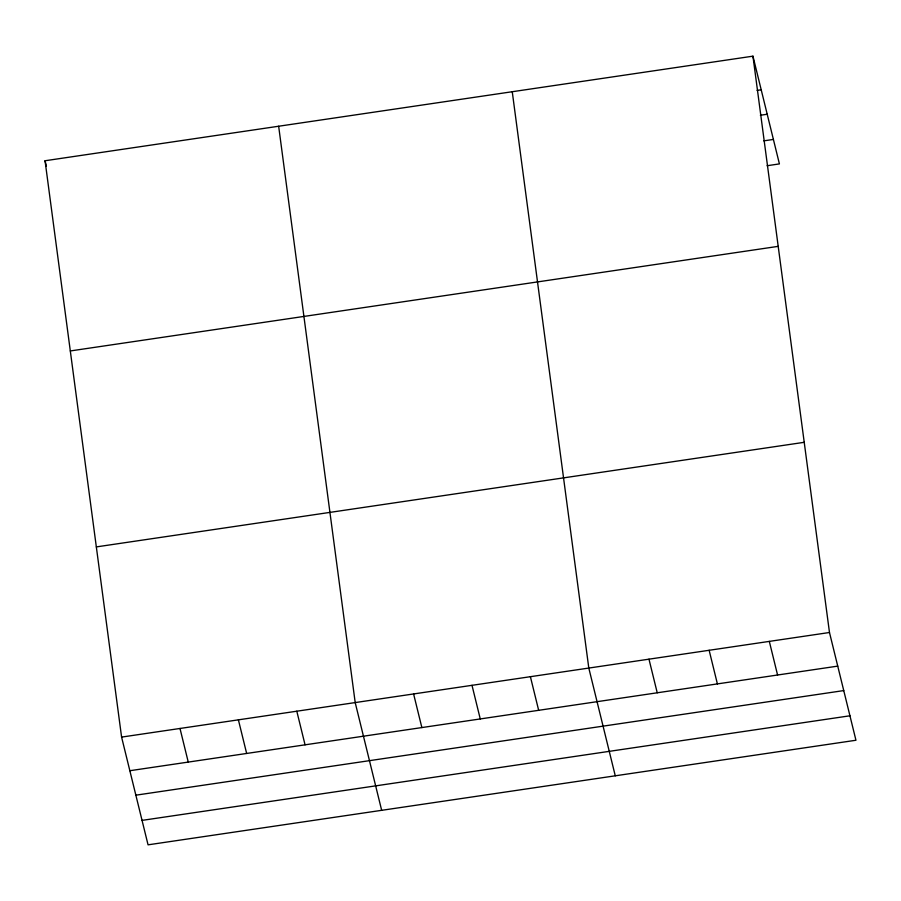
<?xml version="1.0" encoding="UTF-8"?>
<svg xmlns="http://www.w3.org/2000/svg" width="901" height="901" viewBox="0 0 901 901"><rect width="100%" height="100%" fill="white"/><g stroke="black" fill="none" stroke-linecap="round" stroke-linejoin="round"><path stroke-width="1.35" d="M752.943 56.166L829.483 632.502L855.95 740.25L148.057 844.834L121.59 737.097L45.05 160.75L752.943 56.166L779.41 163.903L767.1 165.728M757.099 90.382L761.199 89.785M760.365 115.249L767.202 114.247M763.823 140.86L773.396 139.441M70.312 350.951L778.205 246.356M96.339 546.907L804.221 442.312M121.59 737.097L829.483 632.502M129.857 770.715L837.739 666.121M135.86 795.178L843.753 690.583M142.054 820.383L849.947 715.788M769.319 641.388L777.574 675.007M709.143 650.285L717.399 683.904M648.968 659.172L657.234 692.79M615.27 775.806L588.803 668.058L512.252 91.722M530.396 676.696L538.663 710.315M472 685.323L480.256 718.942M413.604 693.95L421.859 727.569M381.664 810.326L355.197 702.577L278.657 126.241M296.801 711.204L305.056 744.823M238.393 719.831L246.649 753.45M45.05 160.75L46.368 166.133M179.997 728.47L188.253 762.088"/></g></svg>
